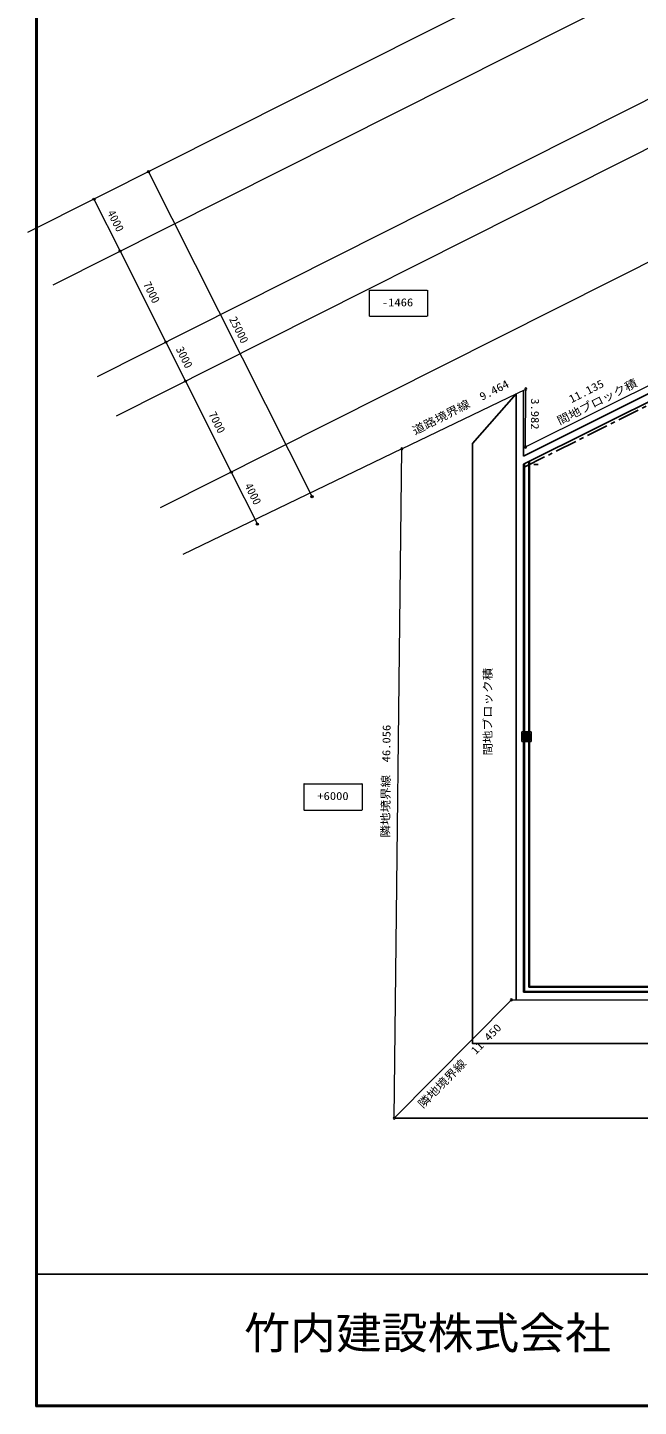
# Model space of a CAD drawing. Units: millimetres at full size, sheet at 1:300, with parts at other scales. Extents: x -70804 to 99911, y -70427 to 73681.
# Drawn here: x -70804 to -28825, y -70427 to 24321 of the extents above; entities that cross this region are included whole.
import ezdxf
from ezdxf.enums import TextEntityAlignment as Align

# ---------------------------------------------------------------- set-up
doc = ezdxf.new("R2010")
doc.units = ezdxf.units.MM
doc.header["$LTSCALE"] = 300
doc.linetypes.add('CHAIN1', pattern=[8, 5, -1, 1, -1])
doc.linetypes.add('DASHED1', pattern=[1.8, 1.2, -0.6])
for name, color, linetype, lineweight in [('0-5_姿線', 7, 'Continuous', 13), ('0-6_文字線', 5, 'Continuous', 13), ('0-7_寸法線', 4, 'Continuous', 13), ('0-8_建具線', 1, 'Continuous', 13), ('0-9_ハッチ線', 3, 'Continuous', 13), ('0-C_強調線', 4, 'Continuous', 13)]:
    doc.layers.add(name, color=color, linetype=linetype, lineweight=lineweight)
for name, color, linetype in [('4-1_庇', 7, 'CHAIN1'), ('4-5_室別面積', 7, 'Continuous'), ('4-9_ハッチ線', 7, 'DASHED1'), ('4-D_強調線', 4, 'Continuous'), ('E-0', 5, 'Continuous')]:
    doc.layers.add(name, color=color, linetype=linetype)
doc.styles.add('ＭＳ ゴシック', font='')
doc.styles.get('ＭＳ ゴシック').set_extended_font_data('MS Gothic')

# ---------------------------------------------------------------- blocks, each defined once
blk = doc.blocks.new('blanked_dot')
at = {"color": 0, "linetype": 'Continuous', "lineweight": -2}
blk.add_circle((0, 0), 1.25, dxfattribs=at)

msp = doc.modelspace()

# ---------------------------------------------------------------- linework, layer by layer
at = {"layer": '0-5_姿線'}
for p, q in [((-36586, -4496.5), (-26629, 476.8)), ((-45085.1, -4624.6), (-36563.6, -516.6)), ((-36586, -4496.5), (-36563.6, -516.6)), ((-45612.5, -50621.6), (-45085.1, -4624.6)), ((-37557.4, -42484.1), (-45612.5, -50621.6)), ((-37557.4, -42484.1), (49942.6, -42484.1))]:
    msp.add_line(p, q, dxfattribs=at)
for centre, start, end in [((-36563.6, -516.6), 0, 180), ((-36563.6, -516.6), 180, 0), ((-45085.1, -4624.6), 0, 180), ((-45085.1, -4624.6), 180, 0), ((-36586, -4496.5), 0, 180), ((-36586, -4496.5), 180, 0), ((-37557.4, -42484.1), 0, 180), ((-37557.4, -42484.1), 180, 0), ((-45612.5, -50621.6), 0, 180), ((-45612.5, -50621.6), 180, 0)]:
    msp.add_arc(centre, 75, start, end, dxfattribs=at)
at = {"layer": '0-6_文字線', "color": 4}
for p, q in [((-47321.9, 6274.9), (-47321.9, 4494.9)), ((-47311.9, 6284.9), (-43331.9, 6284.9)), ((-43321.9, 6274.9), (-43321.9, 4494.9)), ((-47311.9, 4484.9), (-43331.9, 4484.9))]:
    msp.add_line(p, q, dxfattribs=at)
at = {"layer": '0-7_寸法線'}
for p, q in [((57128, 70107.6), (-69066.8, 6629.5)), ((60273.6, 63854.1), (-66026.6, 323.1)), ((61621.7, 61174.1), (-64723.6, -2379.6)), ((64767.3, 54920.7), (-61683.4, -8686.1))]:
    msp.add_line(p, q, dxfattribs=at)
at = {"layer": '0-8_建具線'}
for p, q in [((-62491.4, 14414.7), (-51257.2, -7919)), ((-66243.4, 12527.3), (-64446, 8953.9)), ((-64446, 8953.9), (-61300.4, 2700.5)), ((-61300.4, 2700.5), (-59952.3, 20.5)), ((-59952.3, 20.5), (-56806.7, -6233)), ((-56806.7, -6233), (-55009.2, -9806.4))]:
    msp.add_line(p, q, dxfattribs=at)
at = {"layer": '0-9_ハッチ線'}
for p, q in [((55330.5, 73681), (-70804.1, 10233.2)), ((-45085.1, -4624.6), (-60142.1, -11883.3))]:
    msp.add_line(p, q, dxfattribs=at)
for centre, start, end in [((-51804, -27656.3), 90, 180), ((-47824, -27656.3), 0, 90), ((-51804, -29436.3), 180, 270), ((-47824, -29436.3), 270, 0)]:
    msp.add_arc(centre, 10, start, end, dxfattribs=at)
at = {"layer": '0-C_強調線'}
for p, q in [((-51814, -27656.3), (-51814, -29436.3)), ((-51804, -27646.3), (-47824, -27646.3)), ((-47814, -27656.3), (-47814, -29436.3)), ((-51804, -29446.3), (-47824, -29446.3))]:
    msp.add_line(p, q, dxfattribs=at)
at = {"layer": '4-1_庇'}
msp.add_lwpolyline([(-36624.1, -5856.9), (-25416.8, -259.1), (-26733.7, 2101.2)], dxfattribs=at)
at = {"layer": '4-5_室別面積'}
for p, q in [((-36713.5, -5119.1), (-26385.1, 39.7)), ((-37233.5, -839.6), (-37233.5, -42484.1)), ((-36713.5, -5678), (-25693.5, -173.7)), ((-36713.5, -588.9), (-36713.5, -5119.1)), ((-36713.5, -5678), (-36713.5, -24079)), ((-36313.5, -5478.2), (-36313.5, -24079)), ((-36841.6, -24079), (-36191.6, -24079)), ((-36841.6, -24729), (-36841.6, -24079)), ((-36741.6, -24254), (-36291.6, -24254)), ((-36741.6, -24329), (-36291.6, -24329)), ((-36741.6, -24404), (-36291.6, -24404)), ((-36741.6, -24479), (-36291.6, -24479)), ((-36741.6, -24554), (-36291.6, -24554)), ((-36291.6, -24254), (-36291.6, -24554)), ((-36191.6, -24079), (-36191.6, -24729)), ((-36191.6, -24729), (-36841.6, -24729)), ((-36713.5, -24729), (-36713.5, -41964.1)), ((-36313.5, -24729), (-36313.5, -41564.1)), ((-36313.5, -41564.1), (-15983.5, -41564.1)), ((-36713.5, -41964.1), (-15983.5, -41964.1)), ((-45537.5, -50621.6), (58062.9, -50621.6))]:
    msp.add_line(p, q, dxfattribs=at)
msp.add_lwpolyline([(-37233.5, -839.6), (-40233.5, -4268.4), (-40233.5, -45484.1), (52954.5, -45484.1), (52730.3, 10837.7)], dxfattribs=at)
msp.add_lwpolyline([(-36291.6, -24179), (-36291.6, -24629), (-36741.6, -24629), (-36741.6, -24179)], close=True, dxfattribs=at)
at = {"layer": '4-9_ハッチ線'}
msp.add_line((-36013.5, -5700.1), (-35713.5, -5700.1), dxfattribs=at)
at = {"layer": '4-D_強調線'}
for p, q in [((-36663.5, -5653), (-36663.5, -24079)), ((-36363.5, -5503.2), (-36363.5, -24079)), ((-36663.5, -24729), (-36663.5, -41914.1)), ((-36363.5, -24729), (-36363.5, -41614.1)), ((-36363.5, -41614.1), (-15983.5, -41614.1)), ((-36663.5, -41914.1), (-15983.5, -41914.1))]:
    msp.add_line(p, q, dxfattribs=at)
at = {"layer": 'E-0'}
for p, q in [((-70231.7, -70427), (-70231.7, 49572.9)), ((-70188.9, -70384.2), (-70188.9, 49530.1)), ((-70146, -70341.4), (-70146, 49487.3)), ((-70146, -61341.4), (99825.4, -61341.4)), ((-70231.7, -70427), (99911.1, -70427)), ((-70188.9, -70384.2), (99868.3, -70384.2)), ((-70146, -70341.4), (99825.4, -70341.4))]:
    msp.add_line(p, q, dxfattribs=at)

# ---------------------------------------------------------------- block references
at = {"layer": '0-8_建具線', "xscale": 60, "yscale": 60}
for p, rotation in [((-62491.4, 14414.7), 116.7), ((-66243.4, 12527.3), 116.7), ((-64446, 8953.9), 116.7), ((-64446, 8953.9), 296.7), ((-61300.4, 2700.5), 116.7), ((-61300.4, 2700.5), 296.7), ((-59952.3, 20.5), 296.7), ((-59952.3, 20.5), 116.7), ((-56806.7, -6233), 116.7), ((-56806.7, -6233), 296.7), ((-51257.2, -7919), 296.7), ((-55009.2, -9806.4), 296.7)]:
    msp.add_blockref('blanked_dot', p, dxfattribs=dict(at, rotation=rotation))

# ---------------------------------------------------------------- texts
at = {"layer": '0-6_文字線', "style": 'ＭＳ ゴシック', "width": 1.15}
for s, p in [('-1466', (-46454.2, 5000.4)), ('+6000', (-50892.2, -28921.3))]:
    msp.add_text(s, height=549.9, dxfattribs=at).set_placement(p, align=Align.BOTTOM_LEFT)
for s, rotation, p in [('道路境界線  9.464', 27, (-44109.3, -3824.5)), ('間地ブロック積', 26.541, (-34172.8, -3140.5)), ('11.135', 27, (-33357.7, -1646.2)), ('3.982', 269.677, (-36364.9, -1149.6)), ('間地ブロック積', 90, (-38735.8, -25706.6)), ('隣地境界線  46.056', 89.343, (-45780.5, -31345.7)), ('隣地境界線  11.450', 45.292, (-43527.4, -50086.1))]:
    msp.add_text(s, height=549.9, rotation=rotation, dxfattribs=at).set_placement(p, align=Align.BOTTOM_LEFT)
at = {"layer": '0-8_建具線', "style": 'ＭＳ ゴシック'}
for s, p in [('4000', (-65504.9, 11529.8)), ('7000', (-63033.4, 6616.4)), ('25000', (-57121.8, 4210.5)), ('3000', (-60786.6, 2149.6)), ('7000', (-58539.7, -2317.1)), ('4000', (-56068.2, -7230.5))]:
    msp.add_text(s, height=569.6, rotation=296.703, dxfattribs=at).set_placement(p, align=Align.BOTTOM_LEFT)
at = {"layer": 'E-0', "style": 'ＭＳ ゴシック', "width": 1.05}
msp.add_text('竹内建設株式会社', height=2199, dxfattribs=at).set_placement((-55915.8, -67138), align=Align.BOTTOM_LEFT)

doc.saveas('drawing.dxf')
